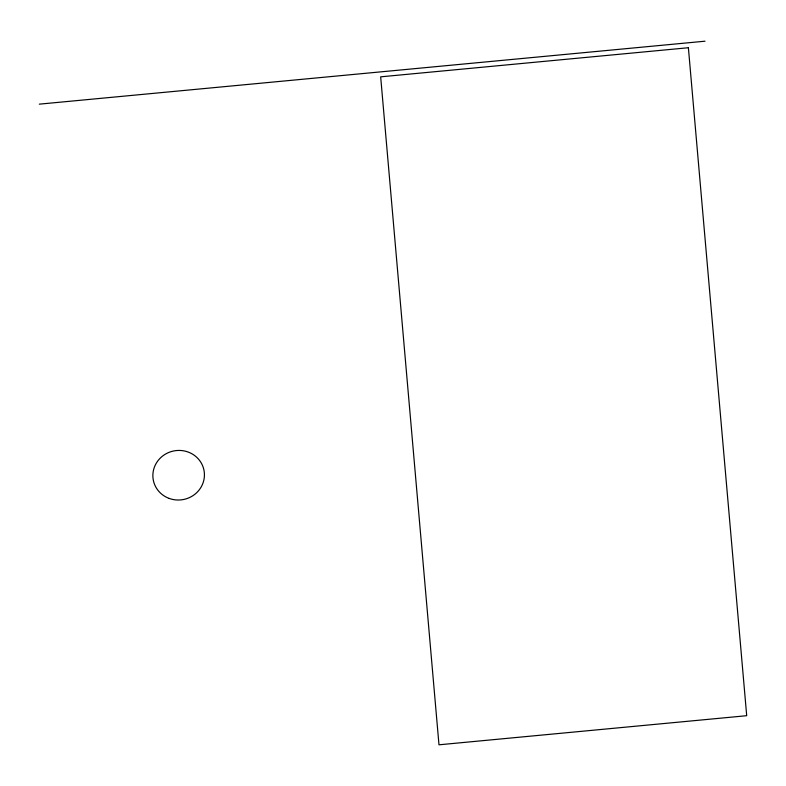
<?xml version="1.0" encoding="UTF-8"?>
<svg xmlns="http://www.w3.org/2000/svg" width="786" height="786" viewBox="0 0 786 786"><rect width="100%" height="100%" fill="white"/><g stroke="black" fill="none" stroke-linecap="round" stroke-linejoin="round"><path stroke-width="1.18" d="M39.3 104.155L705.022 41.196M688.389 47.73L380.67 76.832L438.981 744.804L746.7 715.702L688.389 47.73M169.177 498.422A25.82 24.769 -10.2 0 0 204.154 471.227A25.82 24.769 -10.2 0 0 162.614 456.027A25.82 24.769 -10.2 0 0 169.177 498.422"/></g></svg>
